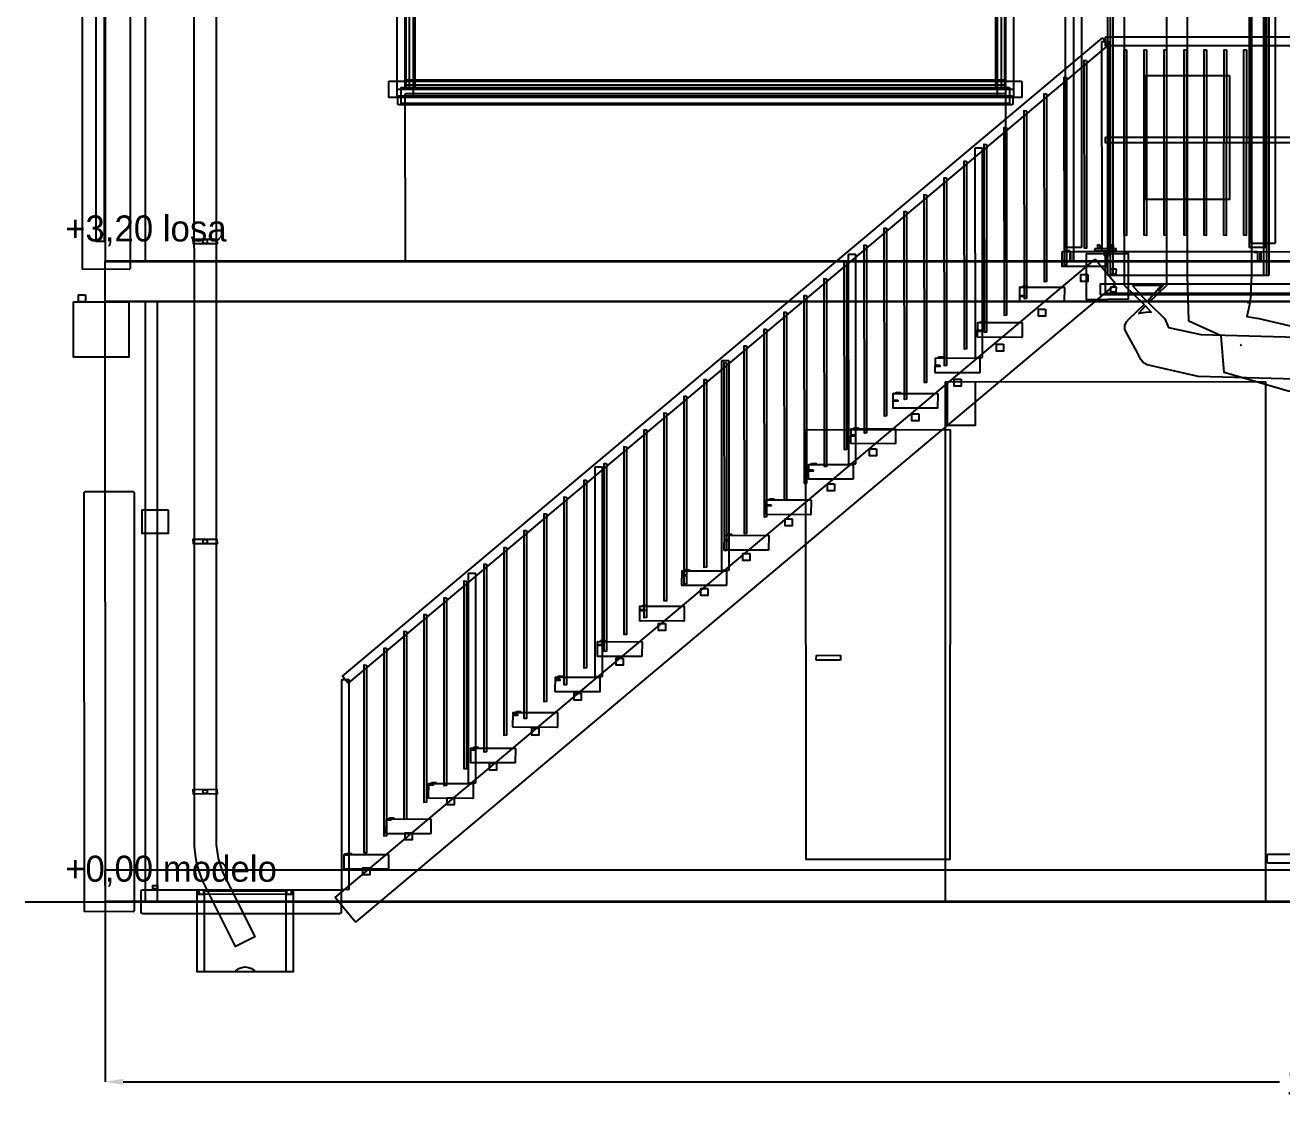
# Model space of a CAD drawing. Header units: metres. Extents: x 319.6 to 373.1, y -1 to 8.9.
# Drawn here: x 319.6 to 325.88, y -0.99 to 4.38 of the extents above; entities that cross this region are included whole.
import ezdxf

# ---------------------------------------------------------------- set-up
doc = ezdxf.new("R2010")
doc.units = ezdxf.units.M
for name, color, linetype in [('COTAS', 4, 'Continuous'), ('TEXTOS', 7, 'Continuous'), ('VISTA', 8, 'Continuous')]:
    doc.layers.add(name, color=color, linetype=linetype)
doc.dimstyles.get("Standard").update_dxf_attribs({"dimtxt": 2.5, "dimasz": 2.5, "dimexe": 1.25, "dimexo": 0.625, "dimtad": 1, "dimcen": 2.5, "dimazin": 3, "dimtfac": 1, "dimtmove": 0, "dimatfit": 3})

# ---------------------------------------------------------------- blocks, each defined once
blk = doc.blocks.new('_CLOSEDFILLED')
at = {"color": 0, "linetype": 'BYBLOCK'}
blk.add_solid([(-1, 0.164), (0, 0), (-1, -0.164)], dxfattribs=at)
blk = doc.blocks.new('*D1')
for p, q in [((320, 0), (320, -0.9)), ((332, 0), (332, -0.9)), ((320.09, -0.9), (325.87, -0.9)), ((326.13, -0.9), (331.91, -0.9))]:
    blk.add_line(p, q)
at = {"layer": 'Defpoints'}
for p in [(320, 0), (332, 0), (320, -0.9)]:
    blk.add_point(p, dxfattribs=at)
at = {"layer": 'COTAS', "xscale": 0.09, "yscale": 0.09, "rotation": 180}
blk.add_blockref('_CLOSEDFILLED', (320, -0.9), dxfattribs=at)
at = {"layer": 'COTAS', "xscale": 0.09, "yscale": 0.09}
blk.add_blockref('_CLOSEDFILLED', (332, -0.9), dxfattribs=at)
at = {"layer": 'COTAS', "insert": (326, -0.9), "char_height": 0.13, "attachment_point": 5}
blk.add_mtext('12', dxfattribs=at)

msp = doc.modelspace()

# ---------------------------------------------------------------- linework, layer by layer
at = {"layer": 'VISTA'}
msp.add_line((319.6, 0), (333.1, 0), dxfattribs=at)
for points in [[(326.5559, 2.5951), (325.4636, 2.6252), (325.2081, 2.6841), (325.1904, 2.6941), (325.1768, 2.7098), (325.1549, 2.7539), (325.1549, 2.7539), (325.103, 2.846), (325.0965, 2.8624), (325.097, 2.88), (325.1046, 2.8976), (325.1187, 2.914), (325.1931, 2.9857), (325.095, 3.08), (325.095, 8.7), (325.305, 8.7), (325.305, 3.08), (325.2154, 2.9939), (325.297, 2.914), (325.3151, 2.8703), (325.4764, 2.8348), (326.5641, 2.8049)], [(320.5547, 6.26), (320.5553, 0.2838), (320.5652, 0.2154), (320.5869, 0.1498), (320.7488, -0.1756), (320.6512, -0.2244), (320.4866, 0.1066), (320.4664, 0.1619), (320.4588, 0.1903), (320.4529, 0.219), (320.4462, 0.2776), (320.4453, 6.26)]]:
    msp.add_lwpolyline(points, dxfattribs=at)
for points in [[(325.73, 8.7), (325.73, 3.13), (325.7226, 2.998), (325.7069, 2.9251), (325.767, 2.9142), (325.9673, 2.8677), (326.203, 2.85), (329.102, 2.81), (329.44, 2.81), (329.44, 2.49), (329.098, 2.49), (326.197, 2.53), (325.9127, 2.5523), (325.593, 2.6458), (325.5792, 2.828), (325.4174, 2.902), (325.41, 3.13), (325.41, 8.7), (325.73, 8.7)], [(325.0355, 8.23), (325.0375, 8.228), (325.0375, 3.132), (325.0355, 3.13), (325.0145, 3.13), (325.0125, 3.132), (325.0131, 8.2294), (325.0355, 8.23)], [(325.803, 8.23), (325.805, 8.228), (325.805, 3.132), (325.803, 3.13), (325.027, 3.13), (325.025, 3.132), (325.0256, 8.2294), (325.803, 8.23)], [(325.8155, 8.23), (325.8175, 8.228), (325.8175, 3.132), (325.8155, 3.13), (325.7945, 3.13), (325.7925, 3.132), (325.7931, 8.2294), (325.8155, 8.23)], [(319.885, 6.4355), (319.8895, 6.44), (320.1205, 6.44), (320.125, 6.4355), (320.125, 3.1645), (320.1205, 3.16), (319.8863, 3.1613), (319.885, 6.4355)], [(320, 6.3955), (320.0019, 6.3992), (325.9955, 6.4), (325.9992, 6.3981), (326, 3.2045), (325.9981, 3.2008), (320.0013, 3.2013), (320, 6.3955)], [(320, 6.3955), (320.0045, 6.4), (320.1955, 6.4), (320.2, 6.3955), (320.2, 3.2045), (320.1955, 3.2), (320.0013, 3.2013), (320, 6.3955)], [(324.5, 6.3955), (324.5045, 6.4), (324.8355, 6.4), (324.84, 6.3955), (324.84, 3.2045), (324.8355, 3.2), (324.5013, 3.2013), (324.5, 6.3955)], [(319.955, 6.2983), (319.9567, 6.3), (319.9933, 6.3), (319.995, 6.2983), (319.995, 3.3017), (319.9933, 3.3), (319.9558, 3.3005), (319.955, 6.2983)], [(324.8, 5.8683), (324.8017, 5.87), (324.8783, 5.87), (324.88, 5.8683), (324.88, 3.2717), (324.8783, 3.27), (324.8008, 3.2705), (324.8, 5.8683)], [(325.72, 5.8683), (325.7217, 5.87), (325.7983, 5.87), (325.8, 5.8683), (325.8, 3.2717), (325.7983, 3.27), (325.7208, 3.2705), (325.72, 5.8683)], [(321.463, 5.78), (321.537, 5.78), (321.5398, 5.7788), (321.541, 5.776), (321.541, 4.064), (321.5398, 4.0612), (321.537, 4.06), (321.463, 4.06), (321.4602, 4.0612), (321.459, 4.064), (321.4597, 5.7783), (321.463, 5.78)], [(321.54, 5.78), (321.54, 4.02), (321.46, 4.02), (321.46, 5.78), (321.54, 5.78)], [(324.5, 5.78), (324.5, 4.06), (321.5, 4.06), (321.5, 5.78), (324.5, 5.78)], [(321.5474, 5.78), (321.5474, 4.06), (321.5214, 4.06), (321.5214, 5.78), (321.5474, 5.78)], [(324.4786, 5.78), (324.4786, 4.06), (324.4526, 4.06), (324.4526, 5.78), (324.4786, 5.78)], [(324.463, 5.78), (324.537, 5.78), (324.5398, 5.7788), (324.541, 5.776), (324.541, 4.064), (324.5398, 4.0612), (324.537, 4.06), (324.463, 4.06), (324.4602, 4.0612), (324.459, 4.064), (324.4597, 5.7783), (324.463, 5.78)], [(324.54, 5.78), (324.54, 4.02), (324.46, 4.02), (324.46, 5.78), (324.54, 5.78)], [(325.8452, 5.83), (325.8487, 5.8265), (325.8487, 3.2935), (325.8452, 3.29), (325.7325, 3.29), (325.729, 3.2935), (325.7297, 5.8285), (325.8452, 5.83)], [(324.4955, 5.7774), (324.4955, 4.0626), (321.5045, 4.0626), (321.5045, 5.7774), (324.4955, 5.7774)], [(324.9844, 4.3161), (324.9868, 4.3159), (325.0132, 4.284), (325.013, 4.2816), (321.2156, 1.0939), (321.2132, 1.0941), (321.1869, 1.1272), (324.9844, 4.3161)], [(324.9844, 4.3161), (324.9868, 4.3159), (325.0132, 4.284), (325.013, 4.2816), (321.2156, 1.0939), (321.2132, 1.0941), (321.1869, 1.1272), (324.9844, 4.3161)], [(324.9825, 4.2981), (324.9842, 4.2998), (325.0158, 4.3), (325.0175, 4.2983), (325.0175, 3.2517), (325.0158, 3.25), (324.9833, 3.2503), (324.9825, 4.2981)], [(324.9825, 4.2983), (324.9842, 4.3), (325.0158, 4.3), (325.0175, 4.2983), (325.0175, 3.2517), (325.0158, 3.25), (324.9833, 3.2505), (324.9825, 4.2983)], [(324.9825, 4.2981), (324.9842, 4.2998), (325.0158, 4.3), (325.0175, 4.2983), (325.0175, 3.2517), (325.0158, 3.25), (324.9833, 3.2503), (324.9825, 4.2981)], [(325, 4.3208), (325.0017, 4.3225), (332.9783, 4.3225), (332.98, 4.3208), (332.98, 4.2792), (332.9783, 4.2775), (325.0008, 4.278), (325, 4.3208)], [(325.1058, 4.257), (325.1048, 3.33), (325.0938, 3.331), (325.094, 4.2577), (325.1058, 4.257)], [(325.2055, 4.257), (325.2045, 3.33), (325.1935, 3.331), (325.1938, 4.2577), (325.2055, 4.257)], [(325.3053, 4.257), (325.3043, 3.33), (325.2933, 3.331), (325.2935, 4.2577), (325.3053, 4.257)], [(325.405, 4.257), (325.404, 3.33), (325.393, 3.331), (325.3933, 4.2577), (325.405, 4.257)], [(325.5048, 4.257), (325.5038, 3.33), (325.4928, 3.331), (325.493, 4.2577), (325.5048, 4.257)], [(325.6045, 4.257), (325.6035, 3.33), (325.5925, 3.331), (325.5928, 4.2577), (325.6045, 4.257)], [(325.7043, 4.257), (325.7033, 3.33), (325.6923, 3.331), (325.6925, 4.2577), (325.7043, 4.257)], [(325.804, 4.257), (325.803, 3.33), (325.792, 3.331), (325.7923, 4.2577), (325.804, 4.257)], [(324.906, 4.2051), (324.906, 3.2671), (324.895, 3.266), (324.8943, 4.2057), (324.906, 4.2051)], [(324.906, 4.2051), (324.906, 3.2671), (324.895, 3.266), (324.8943, 4.2057), (324.906, 4.2051)], [(321.422, 4.101), (324.578, 4.101), (324.5808, 4.0998), (324.582, 4.097), (324.582, 4.023), (324.5808, 4.0202), (324.578, 4.019), (321.422, 4.019), (321.4192, 4.0202), (321.418, 4.023), (321.4187, 4.0993), (321.422, 4.101)], [(321.4197, 4.0993), (321.4202, 4.0995), (321.4195, 4.0995), (321.4197, 4.0993)], [(324.5, 4.1074), (324.5, 4.0814), (321.5, 4.0814), (321.5, 4.1074), (324.5, 4.1074)], [(324.5805, 4.0995), (324.5798, 4.0995), (324.5803, 4.0993), (324.5805, 4.0995)], [(324.806, 4.1212), (324.806, 3.1832), (324.795, 3.182), (324.7943, 4.1217), (324.806, 4.1212)], [(324.806, 4.1212), (324.806, 3.1832), (324.795, 3.182), (324.7943, 4.1217), (324.806, 4.1212)], [(325.6194, 4.1294), (325.6194, 3.5106), (325.2006, 3.5106), (325.2006, 4.1294), (325.6194, 4.1294)], [(321.4197, 4.0207), (321.4195, 4.0212), (321.4195, 4.0205), (321.4197, 4.0207)], [(321.4607, 4.0617), (321.4605, 4.0622), (321.4605, 4.0615), (321.4607, 4.0617)], [(321.4631, 3.9885), (321.4631, 4.0215), (321.4649, 4.0257), (321.4691, 4.0275), (324.5309, 4.0275), (324.5351, 4.0257), (324.5369, 4.0215), (324.5369, 3.9885), (324.5351, 3.9843), (324.5309, 3.9825), (321.4691, 3.9825), (321.4649, 3.9843), (321.4631, 3.9885)], [(324.52, 4.07), (324.52, 3.99), (321.48, 3.99), (321.48, 4.07), (324.52, 4.07)], [(321.5, 4.0355), (321.5045, 4.04), (324.4955, 4.04), (324.5, 4.0355), (324.5, 3.2045), (324.4955, 3.2), (321.5013, 3.2013), (321.5, 4.0355)], [(321.5393, 4.0617), (321.5388, 4.0615), (321.5395, 4.0615), (321.5393, 4.0617)], [(324.4607, 4.0617), (324.4605, 4.0622), (324.4605, 4.0615), (324.4607, 4.0617)], [(324.5393, 4.0617), (324.5388, 4.0615), (324.5395, 4.0615), (324.5393, 4.0617)], [(324.5803, 4.0207), (324.5798, 4.0205), (324.5805, 4.0205), (324.5803, 4.0207)], [(324.706, 4.0372), (324.706, 3.0992), (324.695, 3.0981), (324.6943, 4.0378), (324.706, 4.0372)], [(324.706, 4.0372), (324.706, 3.0992), (324.695, 3.0981), (324.6943, 4.0378), (324.706, 4.0372)], [(324.606, 3.9533), (324.606, 3.0153), (324.595, 3.0141), (324.5943, 3.9538), (324.606, 3.9533)], [(324.606, 3.9533), (324.606, 3.0153), (324.595, 3.0141), (324.5943, 3.9538), (324.606, 3.9533)], [(324.506, 3.8693), (324.506, 2.9313), (324.495, 2.9302), (324.4943, 3.8699), (324.506, 3.8693)], [(324.506, 3.8693), (324.506, 2.9313), (324.495, 2.9302), (324.4943, 3.8699), (324.506, 3.8693)], [(324.406, 3.7854), (324.406, 2.8474), (324.395, 2.8462), (324.3943, 3.7859), (324.406, 3.7854)], [(324.406, 3.7854), (324.406, 2.8474), (324.395, 2.8462), (324.3943, 3.7859), (324.406, 3.7854)], [(325, 3.8188), (325.0017, 3.8205), (332.9783, 3.8205), (332.98, 3.8188), (332.98, 3.7942), (332.9783, 3.7925), (325.0008, 3.793), (325, 3.8188)], [(324.3492, 3.7664), (324.3509, 3.7681), (324.3825, 3.7685), (324.3842, 3.7669), (324.3842, 2.7203), (324.3825, 2.7185), (324.35, 2.7186), (324.3492, 3.7664)], [(324.3492, 3.7664), (324.3509, 3.7681), (324.3825, 3.7685), (324.3842, 3.7669), (324.3842, 2.7203), (324.3825, 2.7185), (324.35, 2.7186), (324.3492, 3.7664)], [(324.306, 3.7014), (324.306, 2.7634), (324.295, 2.7623), (324.2943, 3.702), (324.306, 3.7014)], [(324.306, 3.7014), (324.306, 2.7634), (324.295, 2.7623), (324.2943, 3.702), (324.306, 3.7014)], [(324.206, 3.6175), (324.206, 2.6795), (324.195, 2.6784), (324.1943, 3.6181), (324.206, 3.6175)], [(324.206, 3.6175), (324.206, 2.6795), (324.195, 2.6784), (324.1943, 3.6181), (324.206, 3.6175)], [(324.106, 3.5336), (324.106, 2.5956), (324.095, 2.5944), (324.0943, 3.5341), (324.106, 3.5336)], [(324.106, 3.5336), (324.106, 2.5956), (324.095, 2.5944), (324.0943, 3.5341), (324.106, 3.5336)], [(324.006, 3.4496), (324.006, 2.5116), (323.995, 2.5105), (323.9943, 3.4502), (324.006, 3.4496)], [(324.006, 3.4496), (324.006, 2.5116), (323.995, 2.5105), (323.9943, 3.4502), (324.006, 3.4496)], [(323.906, 3.3657), (323.906, 2.4277), (323.895, 2.4265), (323.8943, 3.3662), (323.906, 3.3657)], [(323.906, 3.3657), (323.906, 2.4277), (323.895, 2.4265), (323.8943, 3.3662), (323.906, 3.3657)], [(320.559, 3.312), (320.56, 3.289), (320.441, 3.288), (320.4403, 3.3117), (320.559, 3.312)], [(320.559, 3.312), (320.56, 3.289), (320.441, 3.288), (320.4403, 3.3117), (320.559, 3.312)], [(320.5097, 3.3097), (320.5097, 3.2903), (320.4903, 3.2903), (320.4903, 3.3097), (320.5097, 3.3097)], [(323.806, 3.2817), (323.806, 2.3437), (323.795, 2.3426), (323.7943, 3.2823), (323.806, 3.2817)], [(323.806, 3.2817), (323.806, 2.3437), (323.795, 2.3426), (323.7943, 3.2823), (323.806, 3.2817)], [(324.972, 3.283), (324.972, 3.265), (324.962, 3.265), (324.9622, 3.283), (324.972, 3.283)], [(324.972, 3.283), (324.972, 3.265), (324.962, 3.265), (324.9622, 3.283), (324.972, 3.283)], [(325.038, 3.283), (325.038, 3.265), (325.028, 3.265), (325.0282, 3.283), (325.038, 3.283)], [(325.038, 3.283), (325.038, 3.265), (325.028, 3.265), (325.0282, 3.283), (325.038, 3.283)], [(325.7926, 3.2914), (325.7919, 3.2914), (325.7919, 3.2914), (325.7926, 3.2914)], [(324.9477, 3.2099), (324.9501, 3.2097), (325.0499, 3.0896), (325.0496, 3.0872), (321.2523, -0.0999), (321.2513, -0.1003), (321.2513, -0.1001), (321.2521, -0.0997), (321.2518, -0.0994), (321.2499, -0.0997), (321.1502, 0.0216), (324.9477, 3.2099)], [(324.9477, 3.2099), (324.9501, 3.2097), (325.0499, 3.0896), (325.0496, 3.0872), (321.2523, -0.0999), (321.2513, -0.1003), (321.2513, -0.1001), (321.2521, -0.0997), (321.2518, -0.0994), (321.2499, -0.0997), (321.1502, 0.0216), (324.9477, 3.2099)], [(323.7158, 3.2347), (323.7175, 3.2365), (323.7491, 3.2369), (323.7508, 3.2352), (323.7508, 2.1886), (323.7491, 2.1869), (323.7167, 2.1869), (323.7158, 3.2347)], [(323.7158, 3.2347), (323.7175, 3.2365), (323.7491, 3.2369), (323.7508, 3.2352), (323.7508, 2.1886), (323.7491, 2.1869), (323.7167, 2.1869), (323.7158, 3.2347)], [(325.0045, 3.2494), (325.006, 3.2465), (325.0054, 3.1765), (325.0025, 3.175), (324.7844, 3.1756), (324.7829, 3.1785), (324.7839, 3.249), (325.0045, 3.2494)], [(324.7846, 3.2483), (324.7846, 3.249), (324.7839, 3.2483), (324.7846, 3.2483)], [(324.8063, 3.205), (324.8063, 3.199), (324.7883, 3.199), (324.7883, 3.205), (324.8063, 3.205)], [(324.7986, 3.255), (324.8199, 3.2543), (324.8192, 3.25), (324.7981, 3.2507), (324.7986, 3.255)], [(324.82, 3.202), (324.82, 3.204), (325.78, 3.204), (325.78, 3.202), (324.82, 3.202)], [(324.824, 3.202), (324.824, 3.242), (324.826, 3.242), (324.826, 3.202), (324.824, 3.202)], [(324.844, 3.25), (325.756, 3.25), (325.7588, 3.2488), (325.76, 3.246), (325.76, 3.204), (325.7588, 3.2012), (325.756, 3.2), (324.844, 3.2), (324.8412, 3.2012), (324.84, 3.204), (324.8407, 3.2483), (324.844, 3.25)], [(324.8417, 3.2483), (324.8422, 3.2485), (324.8415, 3.2485), (324.8417, 3.2483)], [(324.9059, 3.2379), (324.908, 3.2388), (325.1141, 3.2391), (325.1141, 3.0109), (324.908, 3.0088), (324.9059, 3.0096), (324.9059, 3.2379)], [(324.9059, 3.2379), (324.908, 3.2388), (325.1141, 3.2391), (325.1141, 3.0109), (324.908, 3.0088), (324.9059, 3.0096), (324.9059, 3.2379)], [(324.9065, 3.2373), (324.9065, 3.2379), (324.9059, 3.2379), (324.9065, 3.2373)], [(324.9065, 3.2373), (324.9065, 3.2379), (324.9059, 3.2379), (324.9065, 3.2373)], [(325.0505, 3.266), (325.0525, 3.264), (325.0525, 3.256), (325.0505, 3.254), (324.9495, 3.254), (324.9475, 3.256), (324.9481, 3.2654), (325.0505, 3.266)], [(325.0195, 3.25), (325.0195, 3.23), (324.9945, 3.2299), (324.9945, 3.2499), (325.0195, 3.25)], [(325.001, 3.25), (326, 3.249), (325.999, 3.2), (325, 3.201), (325.001, 3.25)], [(325.005, 3.2483), (325.0043, 3.249), (325.0043, 3.2483), (325.005, 3.2483)], [(325.1057, 3.2497), (325.1057, 3.2443), (325.0943, 3.2443), (325.0943, 3.2497), (325.1057, 3.2497)], [(325.1135, 3.2385), (325.1141, 3.2385), (325.1141, 3.2391), (325.1135, 3.2385)], [(325.1135, 3.2385), (325.1141, 3.2385), (325.1141, 3.2391), (325.1135, 3.2385)], [(325.7557, 3.2497), (325.7557, 3.2443), (325.7443, 3.2443), (325.7443, 3.2497), (325.7557, 3.2497)], [(325.7585, 3.2485), (325.7578, 3.2485), (325.7583, 3.2483), (325.7585, 3.2485)], [(325.774, 3.202), (325.774, 3.242), (325.776, 3.242), (325.776, 3.202), (325.774, 3.202)], [(332, 3.2), (332, 3), (320, 3), (320, 3.2), (332, 3.2)], [(323.706, 3.1978), (323.706, 2.2598), (323.695, 2.2586), (323.6943, 3.1983), (323.706, 3.1978)], [(323.706, 3.1978), (323.706, 2.2598), (323.695, 2.2586), (323.6943, 3.1983), (323.706, 3.1978)], [(324.7846, 3.176), (324.7846, 3.1767), (324.7839, 3.1767), (324.7846, 3.176)], [(324.8417, 3.2017), (324.8415, 3.2022), (324.8415, 3.2015), (324.8417, 3.2017)], [(325, 3.197), (325.0009, 3.1991), (325.003, 3.2), (325.997, 3.2), (325.9991, 3.1991), (326, 3.197), (326, 3.043), (325.9991, 3.0409), (325.997, 3.04), (325.003, 3.04), (325.0009, 3.0409), (325, 3.197)], [(325.0015, 3.1985), (325.0015, 3.1991), (325.0009, 3.1991), (325.0015, 3.1985)], [(325.005, 3.1767), (325.0043, 3.1767), (325.0043, 3.176), (325.005, 3.1767)], [(325.0287, 3.1373), (325.027, 3.1387), (325.0273, 3.1623), (325.0277, 3.1613), (325.0287, 3.163), (325.0523, 3.1627), (325.0513, 3.1623), (325.053, 3.1613), (325.0527, 3.1377), (325.0523, 3.1387), (325.0513, 3.137), (325.0287, 3.137), (325.0287, 3.1373)], [(325.0287, 3.1373), (325.027, 3.1387), (325.0273, 3.1623), (325.0277, 3.1613), (325.0287, 3.163), (325.0523, 3.1627), (325.0513, 3.1623), (325.053, 3.1613), (325.0527, 3.1377), (325.0523, 3.1387), (325.0513, 3.137), (325.0287, 3.137), (325.0287, 3.1373)], [(325.7583, 3.2017), (325.7578, 3.2015), (325.7585, 3.2015), (325.7583, 3.2017)], [(323.606, 3.1138), (323.606, 2.1758), (323.595, 2.1747), (323.5943, 3.1144), (323.606, 3.1138)], [(323.606, 3.1138), (323.606, 2.1758), (323.595, 2.1747), (323.5943, 3.1144), (323.606, 3.1138)], [(324.9119, 3.1355), (324.9119, 3.1005), (324.8769, 3.1005), (324.8769, 3.1355), (324.9119, 3.1355)], [(332.025, 3.0875), (332.025, 3.0325), (324.975, 3.0325), (324.975, 3.0875), (332.025, 3.0875)], [(325.1357, 3.08), (325.1845, 3.0235), (325.2085, 3.0005), (325.2788, 3.08), (325.1357, 3.08)], [(325.2634, 3.0535), (325.2634, 3.0535), (325.2879, 3.08), (325.2634, 3.0535)], [(319.9025, 3.0325), (319.9025, 2.9975), (319.8675, 2.9975), (319.8675, 3.0325), (319.9025, 3.0325)], [(323.506, 3.0299), (323.506, 2.0919), (323.495, 2.0907), (323.4943, 3.0304), (323.506, 3.0299)], [(323.506, 3.0299), (323.506, 2.0919), (323.495, 2.0907), (323.4943, 3.0304), (323.506, 3.0299)], [(324.7934, 3.0721), (324.7949, 3.0693), (324.7942, 2.9993), (324.7914, 2.9978), (324.5733, 2.9984), (324.5718, 3.0013), (324.5728, 3.0718), (324.7934, 3.0721)], [(324.5735, 3.071), (324.5735, 3.0717), (324.5728, 3.071), (324.5735, 3.071)], [(324.5952, 3.0306), (324.5952, 3.0246), (324.5772, 3.0246), (324.5772, 3.0306), (324.5952, 3.0306)], [(324.5875, 3.0778), (324.6088, 3.0771), (324.6081, 3.0728), (324.587, 3.0735), (324.5875, 3.0778)], [(324.7939, 3.071), (324.7931, 3.0717), (324.7931, 3.071), (324.7939, 3.071)], [(325.0015, 3.0415), (325.0009, 3.0415), (325.0009, 3.0409), (325.0015, 3.0415)], [(325.0287, 3.0473), (325.027, 3.0487), (325.0273, 3.0723), (325.0277, 3.0713), (325.0287, 3.073), (325.0523, 3.0727), (325.0513, 3.0723), (325.053, 3.0713), (325.0527, 3.0477), (325.0523, 3.0487), (325.0513, 3.047), (325.0287, 3.047), (325.0287, 3.0473)], [(325.0287, 3.0473), (325.027, 3.0487), (325.0273, 3.0723), (325.0277, 3.0713), (325.0287, 3.073), (325.0523, 3.0727), (325.0513, 3.0723), (325.053, 3.0713), (325.0527, 3.0477), (325.0523, 3.0487), (325.0513, 3.047), (325.0287, 3.047), (325.0287, 3.0473)], [(319.8413, 2.9987), (320.1187, 2.9987), (320.1187, 2.7213), (319.8413, 2.7213), (319.8413, 2.9987)], [(320, 2.9955), (320.0045, 3), (331.9955, 3), (332, 2.9955), (332, 0.0045), (331.9955, 0), (320.0013, 0.0013), (320, 2.9955)], [(320, 2.9955), (320.0045, 3), (320.2555, 3), (320.26, 2.9955), (320.26, 0.0045), (320.2555, 0), (320.0013, 0.0013), (320, 2.9955)], [(320, 2.9955), (320.0045, 3), (320.1955, 3), (320.2, 2.9955), (320.2, 0.0045), (320.1955, 0), (320.0013, 0.0013), (320, 2.9955)], [(320, 2.9955), (320.0045, 3), (320.2555, 3), (320.26, 2.9955), (320.26, 0.0045), (320.2555, 0), (320.0013, 0.0013), (320, 2.9955)], [(320, 2.9955), (320.0019, 2.9992), (325.9955, 3), (325.9992, 2.9981), (326, 0.0045), (325.9981, 0.0008), (320.0013, 0.0013), (320, 2.9955)], [(324.5735, 2.9988), (324.5735, 2.9995), (324.5728, 2.9995), (324.5735, 2.9988)], [(324.7008, 2.9611), (324.7008, 2.9261), (324.6658, 2.9261), (324.6658, 2.9611), (324.7008, 2.9611)], [(324.7939, 2.9995), (324.7931, 2.9995), (324.7931, 2.9988), (324.7939, 2.9995)], [(324.9065, 3.0103), (324.9059, 3.0103), (324.9059, 3.0096), (324.9065, 3.0103)], [(324.9065, 3.0103), (324.9059, 3.0103), (324.9059, 3.0096), (324.9065, 3.0103)], [(325.1135, 3.0115), (325.1135, 3.0109), (325.1141, 3.0109), (325.1135, 3.0115)], [(325.1135, 3.0115), (325.1135, 3.0109), (325.1141, 3.0109), (325.1135, 3.0115)], [(325.1644, 2.9395), (325.1885, 2.9457), (325.2157, 2.948), (325.229, 2.9468), (325.2, 2.979), (325.1644, 2.9395)], [(325.1866, 3.0115), (325.1866, 3.0115), (325.1866, 3.0115), (325.1866, 3.0115)], [(325.7093, 2.9938), (325.7093, 2.9938), (325.7174, 2.9963), (325.7093, 2.9938)], [(323.406, 2.9459), (323.406, 2.0079), (323.395, 2.0068), (323.3943, 2.9465), (323.406, 2.9459)], [(323.406, 2.9459), (323.406, 2.0079), (323.395, 2.0068), (323.3943, 2.9465), (323.406, 2.9459)], [(324.5823, 2.8949), (324.5838, 2.8921), (324.5831, 2.822), (324.5803, 2.8206), (324.3621, 2.8212), (324.3613, 2.822), (324.3607, 2.8241), (324.3617, 2.8945), (324.5823, 2.8949)], [(324.3624, 2.8938), (324.3624, 2.8945), (324.3617, 2.8938), (324.3624, 2.8938)], [(324.3764, 2.9006), (324.3977, 2.8999), (324.397, 2.8956), (324.3759, 2.8963), (324.3764, 2.9006)], [(324.5827, 2.8938), (324.582, 2.8945), (324.582, 2.8938), (324.5827, 2.8938)], [(325.2495, 2.9457), (325.2495, 2.9457), (325.2495, 2.9457), (325.2495, 2.9457)], [(323.306, 2.862), (323.306, 1.924), (323.295, 1.9228), (323.2943, 2.8625), (323.306, 2.862)], [(323.306, 2.862), (323.306, 1.924), (323.295, 1.9228), (323.2943, 2.8625), (323.306, 2.862)], [(324.3841, 2.8561), (324.3841, 2.8501), (324.3661, 2.8501), (324.3661, 2.8561), (324.3841, 2.8561)], [(325.3395, 2.858), (325.3395, 2.858), (325.3395, 2.858), (325.3395, 2.858)], [(323.206, 2.778), (323.206, 1.84), (323.195, 1.8389), (323.1943, 2.7786), (323.206, 2.778)], [(323.206, 2.778), (323.206, 1.84), (323.195, 1.8389), (323.1943, 2.7786), (323.206, 2.778)], [(324.3624, 2.8216), (324.3624, 2.8223), (324.3617, 2.8223), (324.3624, 2.8216)], [(324.3617, 2.8219), (324.362, 2.8218), (324.3617, 2.8219), (324.3617, 2.8219)], [(324.4897, 2.7866), (324.4897, 2.7516), (324.4547, 2.7516), (324.4547, 2.7866), (324.4897, 2.7866)], [(324.5827, 2.8223), (324.582, 2.8223), (324.582, 2.8216), (324.5827, 2.8223)], [(325.6777, 2.783), (325.6766, 2.7835), (325.6762, 2.7808), (325.6777, 2.783)], [(323.0825, 2.7031), (323.0842, 2.7048), (323.1158, 2.7052), (323.1175, 2.7035), (323.1175, 1.6569), (323.1158, 1.6552), (323.0833, 1.6553), (323.0825, 2.7031)], [(323.0825, 2.7031), (323.0842, 2.7048), (323.1158, 2.7052), (323.1175, 2.7035), (323.1175, 1.6569), (323.1158, 1.6552), (323.0833, 1.6553), (323.0825, 2.7031)], [(324.3712, 2.7177), (324.3727, 2.7148), (324.372, 2.6448), (324.3692, 2.6433), (324.151, 2.644), (324.1496, 2.6468), (324.1506, 2.7173), (324.3712, 2.7177)], [(324.1513, 2.7166), (324.1513, 2.7173), (324.1506, 2.7166), (324.1513, 2.7166)], [(324.1653, 2.7233), (324.1866, 2.7226), (324.1859, 2.7183), (324.1648, 2.719), (324.1653, 2.7233)], [(324.3716, 2.7166), (324.3709, 2.7173), (324.3709, 2.7166), (324.3716, 2.7166)], [(323.106, 2.6941), (323.106, 1.7561), (323.095, 1.7549), (323.0943, 2.6946), (323.106, 2.6941)], [(323.106, 2.6941), (323.106, 1.7561), (323.095, 1.7549), (323.0943, 2.6946), (323.106, 2.6941)], [(324.1513, 2.6444), (324.1513, 2.6451), (324.1506, 2.6451), (324.1513, 2.6444)], [(324.173, 2.6817), (324.173, 2.6757), (324.155, 2.6757), (324.155, 2.6817), (324.173, 2.6817)], [(324.3716, 2.6451), (324.3709, 2.6451), (324.3709, 2.6444), (324.3716, 2.6451)], [(323.006, 2.6101), (323.006, 1.6721), (322.995, 1.671), (322.9943, 2.6107), (323.006, 2.6101)], [(323.006, 2.6101), (323.006, 1.6721), (322.995, 1.671), (322.9943, 2.6107), (323.006, 2.6101)], [(324.2008, 2.5981), (324.2045, 2.6), (325.7981, 2.5992), (325.8, 2.5955), (325.7992, 0.0019), (325.7955, 0), (324.2013, 0.0013), (324.2008, 2.5981)], [(324.213, 2.6), (324.3491, 2.5991), (324.3491, 2.3809), (324.2109, 2.3809), (324.21, 2.597), (324.213, 2.6)], [(324.2786, 2.6122), (324.2786, 2.5772), (324.2436, 2.5772), (324.2436, 2.6122), (324.2786, 2.6122)], [(322.906, 2.5262), (322.906, 1.5882), (322.895, 1.587), (322.8943, 2.5267), (322.906, 2.5262)], [(322.906, 2.5262), (322.906, 1.5882), (322.895, 1.587), (322.8943, 2.5267), (322.906, 2.5262)], [(324.1601, 2.5405), (324.1616, 2.5376), (324.1609, 2.4676), (324.1581, 2.4661), (323.9399, 2.4668), (323.9391, 2.4676), (323.9384, 2.4696), (323.9395, 2.5401), (324.1601, 2.5405)], [(323.9402, 2.5394), (323.9402, 2.5401), (323.9395, 2.5394), (323.9402, 2.5394)], [(323.9541, 2.5461), (323.9754, 2.5454), (323.9747, 2.5411), (323.9536, 2.5418), (323.9541, 2.5461)], [(324.1605, 2.5394), (324.1598, 2.5401), (324.1598, 2.5394), (324.1605, 2.5394)], [(323.9402, 2.4671), (323.9402, 2.4679), (323.9395, 2.4679), (323.9402, 2.4671)], [(323.9395, 2.4675), (323.9397, 2.4674), (323.9395, 2.4675), (323.9395, 2.4675)], [(323.9619, 2.5072), (323.9619, 2.5012), (323.9439, 2.5012), (323.9439, 2.5072), (323.9619, 2.5072)], [(324.1605, 2.4679), (324.1598, 2.4679), (324.1598, 2.4671), (324.1605, 2.4679)], [(322.806, 2.4422), (322.806, 1.5042), (322.795, 1.5031), (322.7943, 2.4428), (322.806, 2.4422)], [(322.806, 2.4422), (322.806, 1.5042), (322.795, 1.5031), (322.7943, 2.4428), (322.806, 2.4422)], [(324.0675, 2.4377), (324.0675, 2.4027), (324.0325, 2.4027), (324.0325, 2.4377), (324.0675, 2.4377)], [(322.706, 2.3583), (322.706, 1.4203), (322.695, 1.4191), (322.6943, 2.3588), (322.706, 2.3583)], [(322.706, 2.3583), (322.706, 1.4203), (322.695, 1.4191), (322.6943, 2.3588), (322.706, 2.3583)], [(323.5064, 2.36), (324.2234, 2.3585), (324.2226, 0.2106), (323.5035, 0.2115), (323.5029, 2.3565), (323.5064, 2.36)], [(323.949, 2.3632), (323.9504, 2.3604), (323.9498, 2.2904), (323.9469, 2.2889), (323.7288, 2.2895), (323.7273, 2.2924), (323.7284, 2.3629), (323.949, 2.3632)], [(323.7291, 2.3621), (323.7291, 2.3629), (323.7284, 2.3621), (323.7291, 2.3621)], [(323.7508, 2.3328), (323.7508, 2.3268), (323.7328, 2.3268), (323.7328, 2.3328), (323.7508, 2.3328)], [(323.743, 2.3689), (323.7643, 2.3682), (323.7636, 2.3639), (323.7425, 2.3646), (323.743, 2.3689)], [(323.9494, 2.3621), (323.9487, 2.3629), (323.9487, 2.3621), (323.9494, 2.3621)], [(322.606, 2.2743), (322.606, 1.3363), (322.595, 1.3352), (322.5943, 2.2749), (322.606, 2.2743)], [(322.606, 2.2743), (322.606, 1.3363), (322.595, 1.3352), (322.5943, 2.2749), (322.606, 2.2743)], [(323.7291, 2.2899), (323.7291, 2.2906), (323.7284, 2.2906), (323.7291, 2.2899)], [(323.8564, 2.2633), (323.8564, 2.2283), (323.8214, 2.2283), (323.8214, 2.2633), (323.8564, 2.2633)], [(323.9494, 2.2906), (323.9487, 2.2906), (323.9487, 2.2899), (323.9494, 2.2906)], [(322.4492, 2.1714), (322.4509, 2.1731), (322.4825, 2.1735), (322.4842, 2.1719), (322.4842, 1.1253), (322.4825, 1.1235), (322.45, 1.1236), (322.4492, 2.1714)], [(322.4492, 2.1714), (322.4509, 2.1731), (322.4825, 2.1735), (322.4842, 2.1719), (322.4842, 1.1253), (322.4825, 1.1235), (322.45, 1.1236), (322.4492, 2.1714)], [(322.506, 2.1904), (322.506, 1.2524), (322.495, 1.2512), (322.4943, 2.1909), (322.506, 2.1904)], [(322.506, 2.1904), (322.506, 1.2524), (322.495, 1.2512), (322.4943, 2.1909), (322.506, 2.1904)], [(323.7379, 2.186), (323.7393, 2.1832), (323.7387, 2.1131), (323.7358, 2.1117), (323.5177, 2.1123), (323.5162, 2.1152), (323.5172, 2.1856), (323.7379, 2.186)], [(323.518, 2.1849), (323.518, 2.1856), (323.5173, 2.1849), (323.518, 2.1849)], [(323.5397, 2.1583), (323.5397, 2.1523), (323.5217, 2.1523), (323.5217, 2.1583), (323.5397, 2.1583)], [(323.5319, 2.1917), (323.5532, 2.191), (323.5525, 2.1867), (323.5314, 2.1874), (323.5319, 2.1917)], [(323.7383, 2.1849), (323.7376, 2.1856), (323.7376, 2.1849), (323.7383, 2.1849)], [(322.406, 2.1064), (322.406, 1.1684), (322.395, 1.1673), (322.3943, 2.107), (322.406, 2.1064)], [(322.406, 2.1064), (322.406, 1.1684), (322.395, 1.1673), (322.3943, 2.107), (322.406, 2.1064)], [(323.518, 2.1127), (323.518, 2.1134), (323.5173, 2.1134), (323.518, 2.1127)], [(323.6453, 2.0888), (323.6453, 2.0538), (323.6103, 2.0538), (323.6103, 2.0888), (323.6453, 2.0888)], [(323.7383, 2.1134), (323.7376, 2.1134), (323.7376, 2.1127), (323.7383, 2.1134)], [(319.895, 2.0455), (319.8995, 2.05), (320.1405, 2.05), (320.145, 2.0455), (320.145, -0.0455), (320.1405, -0.05), (319.8963, -0.0487), (319.895, 2.0455)], [(322.306, 2.0225), (322.306, 1.0845), (322.295, 1.0834), (322.2943, 2.0231), (322.306, 2.0225)], [(322.306, 2.0225), (322.306, 1.0845), (322.295, 1.0834), (322.2943, 2.0231), (322.306, 2.0225)], [(323.3208, 2.0144), (323.3421, 2.0137), (323.3414, 2.0094), (323.3203, 2.0101), (323.3208, 2.0144)], [(320.3144, 1.9594), (320.3144, 1.8406), (320.1856, 1.8406), (320.1856, 1.9594), (320.3144, 1.9594)], [(323.5267, 2.0088), (323.5282, 2.0059), (323.5276, 1.9359), (323.5247, 1.9344), (323.3066, 1.9351), (323.3051, 1.9379), (323.3061, 2.0084), (323.5267, 2.0088)], [(323.3069, 2.0077), (323.3069, 2.0084), (323.3061, 2.0077), (323.3069, 2.0077)], [(323.3286, 1.9839), (323.3286, 1.9779), (323.3106, 1.9779), (323.3106, 1.9839), (323.3286, 1.9839)], [(323.5272, 2.0077), (323.5265, 2.0084), (323.5265, 2.0077), (323.5272, 2.0077)], [(322.206, 1.9386), (322.206, 1.0006), (322.195, 0.9994), (322.1943, 1.9391), (322.206, 1.9386)], [(322.206, 1.9386), (322.206, 1.0006), (322.195, 0.9994), (322.1943, 1.9391), (322.206, 1.9386)], [(323.3069, 1.9355), (323.3069, 1.9362), (323.3061, 1.9362), (323.3069, 1.9355)], [(323.4342, 1.9144), (323.4342, 1.8794), (323.3992, 1.8794), (323.3992, 1.9144), (323.4342, 1.9144)], [(323.5272, 1.9362), (323.5265, 1.9362), (323.5265, 1.9355), (323.5272, 1.9362)], [(322.106, 1.8546), (322.106, 0.9166), (322.095, 0.9155), (322.0943, 1.8552), (322.106, 1.8546)], [(322.106, 1.8546), (322.106, 0.9166), (322.095, 0.9155), (322.0943, 1.8552), (322.106, 1.8546)], [(323.3156, 1.8316), (323.3171, 1.8287), (323.3165, 1.7587), (323.3136, 1.7572), (323.0955, 1.7579), (323.094, 1.7607), (323.095, 1.8312), (323.3156, 1.8316)], [(323.0957, 1.8305), (323.0957, 1.8312), (323.095, 1.8305), (323.0957, 1.8305)], [(323.1097, 1.8372), (323.131, 1.8365), (323.1303, 1.8322), (323.1092, 1.8329), (323.1097, 1.8372)], [(323.3161, 1.8305), (323.3154, 1.8312), (323.3154, 1.8305), (323.3161, 1.8305)], [(320.559, 1.812), (320.56, 1.789), (320.441, 1.788), (320.4403, 1.8117), (320.559, 1.812)], [(320.559, 1.812), (320.56, 1.789), (320.441, 1.788), (320.4403, 1.8117), (320.559, 1.812)], [(320.5097, 1.8097), (320.5097, 1.7903), (320.4903, 1.7903), (320.4903, 1.8097), (320.5097, 1.8097)], [(322.006, 1.7707), (322.006, 0.8327), (321.995, 0.8315), (321.9943, 1.7712), (322.006, 1.7707)], [(322.006, 1.7707), (322.006, 0.8327), (321.995, 0.8315), (321.9943, 1.7712), (322.006, 1.7707)], [(323.0957, 1.7583), (323.0957, 1.759), (323.095, 1.759), (323.0957, 1.7583)], [(323.1174, 1.8094), (323.1174, 1.8034), (323.0994, 1.8034), (323.0994, 1.8094), (323.1174, 1.8094)], [(323.3161, 1.759), (323.3154, 1.759), (323.3154, 1.7583), (323.3161, 1.759)], [(323.2231, 1.7399), (323.2231, 1.7049), (323.1881, 1.7049), (323.1881, 1.7399), (323.2231, 1.7399)], [(321.8158, 1.6397), (321.8175, 1.6415), (321.8491, 1.6419), (321.8508, 1.6402), (321.8508, 0.5936), (321.8491, 0.5919), (321.8167, 0.5919), (321.8158, 1.6397)], [(321.8158, 1.6397), (321.8175, 1.6415), (321.8491, 1.6419), (321.8508, 1.6402), (321.8508, 0.5936), (321.8491, 0.5919), (321.8167, 0.5919), (321.8158, 1.6397)], [(321.906, 1.6867), (321.906, 0.7487), (321.895, 0.7476), (321.8943, 1.6873), (321.906, 1.6867)], [(321.906, 1.6867), (321.906, 0.7487), (321.895, 0.7476), (321.8943, 1.6873), (321.906, 1.6867)], [(323.1045, 1.6544), (323.106, 1.6515), (323.1054, 1.5815), (323.1025, 1.58), (322.8844, 1.5806), (322.8829, 1.5835), (322.8839, 1.654), (323.1045, 1.6544)], [(322.8846, 1.6533), (322.8846, 1.654), (322.8839, 1.6533), (322.8846, 1.6533)], [(322.9063, 1.635), (322.9063, 1.629), (322.8883, 1.629), (322.8883, 1.635), (322.9063, 1.635)], [(322.8986, 1.66), (322.9199, 1.6593), (322.9192, 1.655), (322.8981, 1.6557), (322.8986, 1.66)], [(323.105, 1.6533), (323.1043, 1.654), (323.1043, 1.6533), (323.105, 1.6533)], [(321.806, 1.6028), (321.806, 0.6648), (321.795, 0.6636), (321.7943, 1.6033), (321.806, 1.6028)], [(321.806, 1.6028), (321.806, 0.6648), (321.795, 0.6636), (321.7943, 1.6033), (321.806, 1.6028)], [(322.8846, 1.581), (322.8846, 1.5817), (322.8839, 1.5817), (322.8846, 1.581)], [(323.105, 1.5817), (323.1043, 1.5817), (323.1043, 1.581), (323.105, 1.5817)], [(321.706, 1.5188), (321.706, 0.5808), (321.695, 0.5797), (321.6943, 1.5194), (321.706, 1.5188)], [(321.706, 1.5188), (321.706, 0.5808), (321.695, 0.5797), (321.6943, 1.5194), (321.706, 1.5188)], [(323.0119, 1.5655), (323.0119, 1.5305), (322.9769, 1.5305), (322.9769, 1.5655), (323.0119, 1.5655)], [(322.8934, 1.4771), (322.8949, 1.4743), (322.8942, 1.4043), (322.8914, 1.4028), (322.6733, 1.4034), (322.6718, 1.4063), (322.6728, 1.4768), (322.8934, 1.4771)], [(322.6735, 1.476), (322.6735, 1.4767), (322.6728, 1.476), (322.6735, 1.476)], [(322.6952, 1.4606), (322.6952, 1.4546), (322.6772, 1.4546), (322.6772, 1.4606), (322.6952, 1.4606)], [(322.6875, 1.4828), (322.7088, 1.4821), (322.7081, 1.4778), (322.687, 1.4785), (322.6875, 1.4828)], [(322.8939, 1.476), (322.8931, 1.4767), (322.8931, 1.476), (322.8939, 1.476)], [(321.606, 1.4349), (321.606, 0.4969), (321.595, 0.4957), (321.5943, 1.4354), (321.606, 1.4349)], [(321.606, 1.4349), (321.606, 0.4969), (321.595, 0.4957), (321.5943, 1.4354), (321.606, 1.4349)], [(322.6735, 1.4038), (322.6735, 1.4045), (322.6728, 1.4045), (322.6735, 1.4038)], [(322.8008, 1.3911), (322.8008, 1.3561), (322.7658, 1.3561), (322.7658, 1.3911), (322.8008, 1.3911)], [(322.8939, 1.4045), (322.8931, 1.4045), (322.8931, 1.4038), (322.8939, 1.4045)], [(322.8939, 1.4041), (322.8936, 1.4041), (322.8939, 1.4041), (322.8939, 1.4041)], [(321.506, 1.3509), (321.506, 0.4129), (321.495, 0.4118), (321.4943, 1.3515), (321.506, 1.3509)], [(321.506, 1.3509), (321.506, 0.4129), (321.495, 0.4118), (321.4943, 1.3515), (321.506, 1.3509)], [(321.406, 1.267), (321.406, 0.329), (321.395, 0.3278), (321.3943, 1.2675), (321.406, 1.267)], [(321.406, 1.267), (321.406, 0.329), (321.395, 0.3278), (321.3943, 1.2675), (321.406, 1.267)], [(322.6823, 1.2999), (322.6831, 1.2991), (322.6838, 1.2971), (322.6831, 1.227), (322.6803, 1.2256), (322.4621, 1.2262), (322.4607, 1.2291), (322.4617, 1.2995), (322.6823, 1.2999)], [(322.4624, 1.2988), (322.4624, 1.2995), (322.4617, 1.2988), (322.4624, 1.2988)], [(322.4841, 1.2861), (322.4841, 1.2801), (322.4661, 1.2801), (322.4661, 1.2861), (322.4841, 1.2861)], [(322.4764, 1.3056), (322.4977, 1.3049), (322.497, 1.3006), (322.4759, 1.3013), (322.4764, 1.3056)], [(322.6827, 1.2988), (322.682, 1.2995), (322.682, 1.2988), (322.6827, 1.2988)], [(322.6828, 1.2992), (322.6825, 1.2993), (322.6828, 1.2992), (322.6828, 1.2992)], [(322.4624, 1.2266), (322.4624, 1.2273), (322.4617, 1.2273), (322.4624, 1.2266)], [(322.5897, 1.2166), (322.5897, 1.1816), (322.5547, 1.1816), (322.5547, 1.2166), (322.5897, 1.2166)], [(322.6827, 1.2273), (322.682, 1.2273), (322.682, 1.2266), (322.6827, 1.2273)], [(322.6828, 1.2269), (322.6825, 1.2268), (322.6828, 1.2269), (322.6828, 1.2269)], [(323.6732, 1.232), (323.6752, 1.23), (323.6752, 1.21), (323.6732, 1.208), (323.5564, 1.208), (323.5544, 1.21), (323.555, 1.2314), (323.6732, 1.232)], [(321.306, 1.183), (321.306, 0.245), (321.295, 0.2439), (321.2943, 1.1836), (321.306, 1.183)], [(321.306, 1.183), (321.306, 0.245), (321.295, 0.2439), (321.2943, 1.1836), (321.306, 1.183)], [(321.1825, 1.1083), (321.1842, 1.11), (321.2158, 1.1102), (321.2175, 1.1085), (321.2175, 0.0619), (321.2158, 0.0602), (321.1833, 0.0605), (321.1825, 1.1083)], [(321.1825, 1.1083), (321.1842, 1.11), (321.2158, 1.1102), (321.2175, 1.1085), (321.2175, 0.0619), (321.2158, 0.0602), (321.1833, 0.0605), (321.1825, 1.1083)], [(322.4712, 1.1227), (322.4727, 1.1198), (322.472, 1.0498), (322.4692, 1.0483), (322.251, 1.049), (322.2502, 1.0498), (322.2496, 1.0518), (322.2506, 1.1223), (322.4712, 1.1227)], [(322.2509, 1.1223), (322.2508, 1.122), (322.2509, 1.1223), (322.2509, 1.1223)], [(322.2513, 1.1216), (322.2513, 1.1223), (322.2508, 1.122), (322.2513, 1.1216)], [(322.273, 1.1117), (322.273, 1.1057), (322.255, 1.1057), (322.255, 1.1117), (322.273, 1.1117)], [(322.2653, 1.1283), (322.2866, 1.1276), (322.2859, 1.1233), (322.2648, 1.124), (322.2653, 1.1283)], [(322.4716, 1.1216), (322.4709, 1.1223), (322.4709, 1.1216), (322.4716, 1.1216)], [(322.2513, 1.0494), (322.2513, 1.0501), (322.2506, 1.0501), (322.2513, 1.0494)], [(322.2506, 1.0497), (322.2508, 1.0496), (322.2506, 1.0497), (322.2506, 1.0497)], [(322.3786, 1.0422), (322.3786, 1.0072), (322.3436, 1.0072), (322.3436, 1.0422), (322.3786, 1.0422)], [(322.4716, 1.0501), (322.4709, 1.0501), (322.4709, 1.0494), (322.4716, 1.0501)], [(322.2601, 0.9455), (322.2616, 0.9426), (322.2609, 0.8726), (322.2581, 0.8711), (322.0399, 0.8718), (322.0384, 0.8746), (322.0395, 0.9451), (322.2601, 0.9455)], [(322.0402, 0.9444), (322.0402, 0.9451), (322.0395, 0.9444), (322.0402, 0.9444)], [(322.0395, 0.9447), (322.0397, 0.9448), (322.0395, 0.9447), (322.0395, 0.9447)], [(322.0541, 0.9511), (322.0754, 0.9504), (322.0747, 0.9461), (322.0537, 0.9468), (322.0541, 0.9511)], [(322.2605, 0.9444), (322.2598, 0.9451), (322.2598, 0.9444), (322.2605, 0.9444)], [(322.0619, 0.9372), (322.0619, 0.9312), (322.0439, 0.9312), (322.0439, 0.9372), (322.0619, 0.9372)], [(322.0402, 0.8721), (322.0402, 0.8729), (322.0395, 0.8729), (322.0402, 0.8721)], [(322.1675, 0.8677), (322.1675, 0.8327), (322.1325, 0.8327), (322.1325, 0.8677), (322.1675, 0.8677)], [(322.2605, 0.8729), (322.2598, 0.8729), (322.2598, 0.8721), (322.2605, 0.8729)], [(322.049, 0.7682), (322.0504, 0.7654), (322.0498, 0.6954), (322.0469, 0.6939), (321.8288, 0.6945), (321.8273, 0.6974), (321.8284, 0.7679), (322.049, 0.7682)], [(321.8291, 0.7671), (321.8291, 0.7679), (321.8284, 0.7671), (321.8291, 0.7671)], [(321.8508, 0.7628), (321.8508, 0.7568), (321.8328, 0.7568), (321.8328, 0.7628), (321.8508, 0.7628)], [(321.843, 0.7739), (321.8643, 0.7732), (321.8636, 0.7689), (321.8425, 0.7696), (321.843, 0.7739)], [(322.0494, 0.7671), (322.0487, 0.7679), (322.0487, 0.7671), (322.0494, 0.7671)], [(321.8291, 0.6949), (321.8291, 0.6956), (321.8284, 0.6956), (321.8291, 0.6949)], [(321.9564, 0.6933), (321.9564, 0.6583), (321.9214, 0.6583), (321.9214, 0.6933), (321.9564, 0.6933)], [(322.0494, 0.6956), (322.0487, 0.6956), (322.0487, 0.6949), (322.0494, 0.6956)], [(321.8379, 0.591), (321.8393, 0.5882), (321.8387, 0.5181), (321.8358, 0.5167), (321.6177, 0.5173), (321.6169, 0.5181), (321.6162, 0.5202), (321.6172, 0.5906), (321.8379, 0.591)], [(321.618, 0.5899), (321.618, 0.5906), (321.6173, 0.5899), (321.618, 0.5899)], [(321.6397, 0.5883), (321.6397, 0.5823), (321.6217, 0.5823), (321.6217, 0.5883), (321.6397, 0.5883)], [(321.6319, 0.5967), (321.6532, 0.596), (321.6525, 0.5917), (321.6314, 0.5924), (321.6319, 0.5967)], [(321.8383, 0.5899), (321.8376, 0.5906), (321.8376, 0.5899), (321.8383, 0.5899)], [(320.559, 0.562), (320.56, 0.539), (320.441, 0.538), (320.4403, 0.5617), (320.559, 0.562)], [(320.559, 0.562), (320.56, 0.539), (320.441, 0.538), (320.4403, 0.5617), (320.559, 0.562)], [(320.5097, 0.5597), (320.5097, 0.5403), (320.4903, 0.5403), (320.4903, 0.5597), (320.5097, 0.5597)], [(321.6172, 0.518), (321.6175, 0.518), (321.6172, 0.518), (321.6172, 0.518)], [(321.618, 0.5177), (321.618, 0.5184), (321.6173, 0.5184), (321.618, 0.5177)], [(321.7453, 0.5188), (321.7453, 0.4838), (321.7103, 0.4838), (321.7103, 0.5188), (321.7453, 0.5188)], [(321.8383, 0.5184), (321.8376, 0.5184), (321.8376, 0.5177), (321.8383, 0.5184)], [(321.6267, 0.4138), (321.6282, 0.4109), (321.6276, 0.3409), (321.6247, 0.3394), (321.4066, 0.3401), (321.4051, 0.3429), (321.4061, 0.4134), (321.6267, 0.4138)], [(321.4069, 0.4127), (321.4069, 0.4134), (321.4061, 0.4127), (321.4069, 0.4127)], [(321.4286, 0.4139), (321.4286, 0.4079), (321.4106, 0.4079), (321.4106, 0.4139), (321.4286, 0.4139)], [(321.4208, 0.4194), (321.4421, 0.4187), (321.4414, 0.4144), (321.4203, 0.4151), (321.4208, 0.4194)], [(321.6272, 0.4127), (321.6265, 0.4134), (321.6265, 0.4127), (321.6272, 0.4127)], [(321.4069, 0.3405), (321.4069, 0.3412), (321.4061, 0.3412), (321.4069, 0.3405)], [(321.5342, 0.3444), (321.5342, 0.3094), (321.4992, 0.3094), (321.4992, 0.3444), (321.5342, 0.3444)], [(321.6272, 0.3412), (321.6265, 0.3412), (321.6265, 0.3405), (321.6272, 0.3412)], [(321.6272, 0.3408), (321.6269, 0.3407), (321.6272, 0.3408), (321.6272, 0.3408)], [(321.4156, 0.2366), (321.4171, 0.2337), (321.4165, 0.1637), (321.4136, 0.1622), (321.1955, 0.1629), (321.1946, 0.1637), (321.194, 0.1657), (321.195, 0.2362), (321.4156, 0.2366)], [(321.1957, 0.2355), (321.1957, 0.2362), (321.195, 0.2355), (321.1957, 0.2355)], [(321.2174, 0.2394), (321.2174, 0.2334), (321.1994, 0.2334), (321.1994, 0.2394), (321.2174, 0.2394)], [(321.2097, 0.2422), (321.231, 0.2415), (321.2303, 0.2372), (321.2092, 0.2379), (321.2097, 0.2422)], [(321.4161, 0.2355), (321.4154, 0.2362), (321.4154, 0.2355), (321.4161, 0.2355)], [(325.808, 0.1985), (325.808, 0.2315), (325.8098, 0.2357), (325.814, 0.2375), (325.982, 0.2375), (325.9862, 0.2357), (325.988, 0.2315), (325.988, 0.1985), (325.9862, 0.1943), (325.982, 0.1925), (325.814, 0.1925), (325.8098, 0.1943), (325.808, 0.1985)], [(325.808, 0.1985), (325.808, 0.2315), (325.8098, 0.2357), (325.814, 0.2375), (325.982, 0.2375), (325.9862, 0.2357), (325.988, 0.2315), (325.988, 0.1985), (325.9862, 0.1943), (325.982, 0.1925), (325.814, 0.1925), (325.8098, 0.1943), (325.808, 0.1985)], [(320, 0.1555), (320.0045, 0.16), (331.9955, 0.16), (332, 0.1555), (332, 0.0045), (331.9955, 0), (320.0013, 0.0013), (320, 0.1555)], [(321.1957, 0.1633), (321.1957, 0.164), (321.195, 0.164), (321.1957, 0.1633)], [(321.195, 0.1636), (321.1953, 0.1635), (321.195, 0.1636), (321.195, 0.1636)], [(321.3231, 0.1699), (321.3231, 0.1349), (321.2881, 0.1349), (321.2881, 0.1699), (321.3231, 0.1699)], [(321.4161, 0.164), (321.4154, 0.164), (321.4154, 0.1633), (321.4161, 0.164)], [(320.2619, 0.0814), (320.2619, 0.0646), (320.2381, 0.0646), (320.2381, 0.0814), (320.2619, 0.0814)], [(320.188, 0.06), (321.172, 0.06), (321.1777, 0.0577), (321.18, 0.052), (321.18, -0.052), (321.1777, -0.0577), (321.172, -0.06), (320.188, -0.06), (320.1823, -0.0577), (320.18, -0.052), (320.18, 0.052), (320.1823, 0.0577), (320.188, 0.06)], [(320.493, 0.06), (320.495, 0.058), (320.495, -0.35), (320.4602, -0.35), (320.4606, 0.0594), (320.493, 0.06)], [(320.4605, 0.0594), (320.9395, 0.0594), (320.9394, -0.35), (320.4602, -0.35), (320.4605, 0.0594)], [(320.9394, 0.0594), (320.9394, -0.35), (320.4606, -0.35), (320.4606, 0.0594), (320.9394, 0.0594)], [(320.4922, 0.0597), (320.4922, 0.0363), (320.4678, 0.0363), (320.4678, 0.0597), (320.4922, 0.0597)], [(320.929, 0.06), (320.93, 0.037), (320.471, 0.036), (320.4703, 0.0597), (320.929, 0.06)], [(320.929, 0.06), (320.93, 0.037), (320.471, 0.036), (320.4703, 0.0597), (320.929, 0.06)], [(320.899, 0.06), (320.9, 0.053), (320.501, 0.052), (320.5003, 0.0597), (320.899, 0.06)], [(320.899, 0.06), (320.9, 0.053), (320.501, 0.052), (320.5003, 0.0597), (320.899, 0.06)], [(320.899, 0.06), (320.9, 0.053), (320.501, 0.052), (320.5003, 0.0597), (320.899, 0.06)], [(320.899, 0.06), (320.9, 0.053), (320.501, 0.052), (320.5003, 0.0597), (320.899, 0.06)], [(320.899, 0.06), (320.9, 0.053), (320.501, 0.052), (320.5003, 0.0597), (320.899, 0.06)], [(320.619, 0.06), (320.62, 0.053), (320.501, 0.052), (320.5003, 0.0597), (320.619, 0.06)], [(320.619, 0.06), (320.62, 0.053), (320.501, 0.052), (320.5003, 0.0597), (320.619, 0.06)], [(320.619, 0.06), (320.62, 0.053), (320.501, 0.052), (320.5003, 0.0597), (320.619, 0.06)], [(320.619, 0.06), (320.62, 0.053), (320.501, 0.052), (320.5003, 0.0597), (320.619, 0.06)], [(320.899, 0.06), (320.9, 0.053), (320.501, 0.052), (320.5003, 0.0597), (320.899, 0.06)], [(320.899, 0.06), (320.9, 0.053), (320.501, 0.052), (320.5003, 0.0597), (320.899, 0.06)], [(320.899, 0.06), (320.9, 0.053), (320.501, 0.052), (320.5003, 0.0597), (320.899, 0.06)], [(320.899, 0.06), (320.9, 0.053), (320.501, 0.052), (320.5003, 0.0597), (320.899, 0.06)], [(320.899, 0.06), (320.9, 0.053), (320.501, 0.052), (320.5003, 0.0597), (320.899, 0.06)], [(320.899, 0.06), (320.9, 0.053), (320.781, 0.052), (320.7803, 0.0597), (320.899, 0.06)], [(320.899, 0.06), (320.9, 0.053), (320.781, 0.052), (320.7803, 0.0597), (320.899, 0.06)], [(320.899, 0.06), (320.9, 0.053), (320.781, 0.052), (320.7803, 0.0597), (320.899, 0.06)], [(320.899, 0.06), (320.9, 0.053), (320.781, 0.052), (320.7803, 0.0597), (320.899, 0.06)], [(320.938, 0.06), (320.94, 0.058), (320.94, -0.35), (320.9052, -0.35), (320.9056, 0.0594), (320.938, 0.06)], [(320.9322, 0.0597), (320.9322, 0.0363), (320.9078, 0.0363), (320.9078, 0.0597), (320.9322, 0.0597)], [(320.9391, 0.0592), (320.9391, 0.0592), (320.9391, 0.0592), (320.9391, 0.0592)], [(320.9394, 0.0594), (320.9394, 0.0594), (320.9395, 0.0594), (320.9394, 0.0594)], [(321.2517, -0.1), (321.2517, -0.1), (321.2513, -0.1001), (321.2517, -0.1)], [(321.2517, -0.1), (321.2517, -0.1), (321.2513, -0.1001), (321.2517, -0.1)], [(320.654, -0.3446), (320.6675, -0.3344), (320.6832, -0.328), (320.7, -0.3258), (320.7168, -0.328), (320.7325, -0.3344), (320.746, -0.3446), (320.7502, -0.35), (320.6498, -0.35), (320.654, -0.3446)]]:
    msp.add_lwpolyline(points, close=True, dxfattribs=at)

# ---------------------------------------------------------------- texts
at = {"layer": 'TEXTOS'}
for s, p in [('+3,20 losa', (319.8, 3.3)), ('+0,00 modelo', (319.8, 0.1))]:
    msp.add_text(s, height=0.13, dxfattribs=at).set_placement(p)

# ---------------------------------------------------------------- dimensions: what is measured, and where the dimension line sits
at = {"layer": 'COTAS'}
dim = msp.add_linear_dim(base=(320, -0.9), p1=(320, 0), p2=(332, 0), dimstyle='Standard', override={"dimtxt": 0.13, "dimasz": 0.09}, dxfattribs=at)
dim.commit()
dim.dimension.update_dxf_attribs({"geometry": '*D1', "text_midpoint": (326, -0.9)})

doc.saveas('drawing.dxf')
